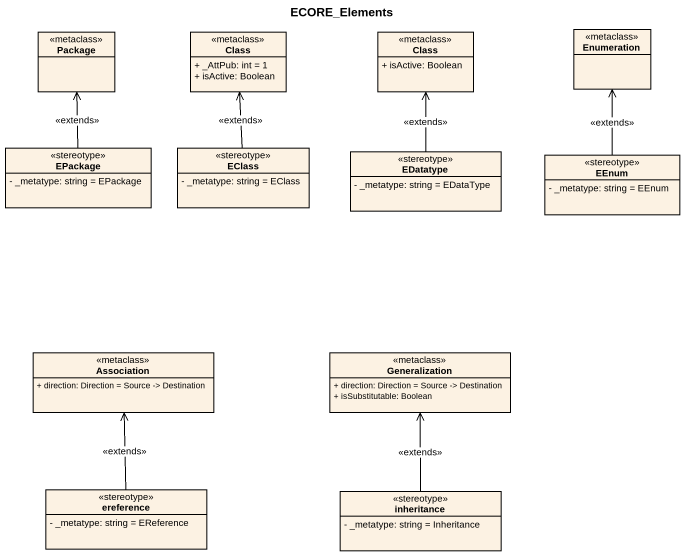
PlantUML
@startuml
title ECORE_Elements
hide circle
hide empty members
skinparam classAttributeIconSize 0
class "Package" as Package_ <<metaclass>>
class "Class" as Class_ <<metaclass>> {
  + _AttPub: int = 1
  + isActive: Boolean
}
class "Class" as Class__2 <<metaclass>> {
  + isActive: Boolean
}
class Enumeration <<metaclass>>
class EPackage <<stereotype>> {
  - _metatype: string = EPackage
}
class EClass <<stereotype>> {
  - _metatype: string = EClass
}
class EDatatype <<stereotype>> {
  - _metatype: string = EDataType
}
class EEnum <<stereotype>> {
  - _metatype: string = EEnum
}
class Association <<metaclass>> {
  + direction: Direction = Source -> Destination
}
class Generalization <<metaclass>> {
  + direction: Direction = Source -> Destination
  + isSubstitutable: Boolean
}
class ereference <<stereotype>> {
  - _metatype: string = EReference
}
class inheritance <<stereotype>> {
  - _metatype: string = Inheritance
}
EPackage -up-> Package_ : <<extends>>
EClass -up-> Class_ : <<extends>>
EDatatype -up-> Class__2 : <<extends>>
EEnum -up-> Enumeration : <<extends>>
ereference -up-> Association : <<extends>>
inheritance -up-> Generalization : <<extends>>
@enduml
